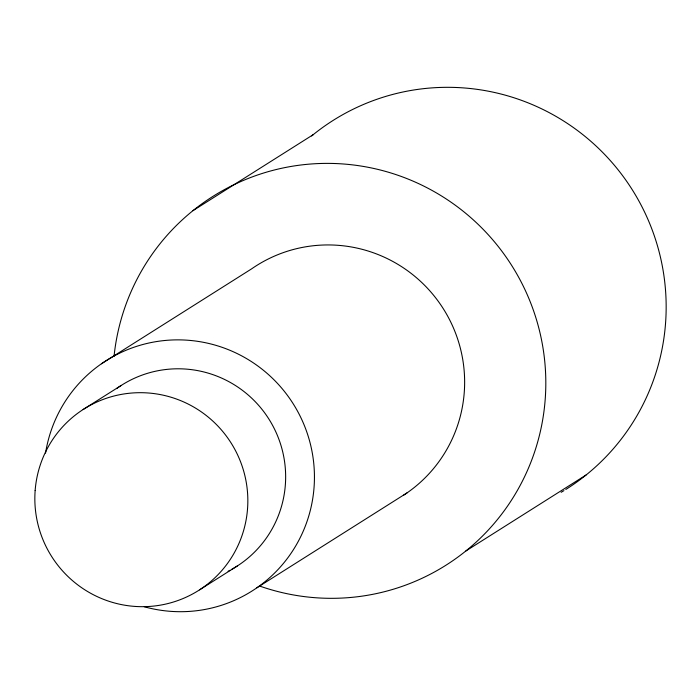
<?xml version="1.0" encoding="UTF-8"?>
<svg xmlns="http://www.w3.org/2000/svg" width="700" height="700" viewBox="0 0 700 700"><rect width="100%" height="100%" fill="white"/><g stroke="black" fill="none" stroke-linecap="round" stroke-linejoin="round"><path stroke-width="1.05" d="M192.938 210.674L313.285 134.61M101.439 363.773L251.632 268.844A136.334 134.864 57.7 0 1 441.297 305.646A136.334 134.864 57.7 0 1 403.541 495.241M83.125 409.517L120.942 385.621M199.553 589.846L237.37 565.95M256.874 587.799L407.067 492.87M465.771 551.04L586.119 474.968M563.946 490.621A218.138 215.784 57.7 0 1 561.137 492.31M311.614 135.966A218.138 215.784 57.7 0 1 624.741 178.579A218.138 215.784 57.7 0 1 565.801 489.466M114.056 356.256A218.138 215.784 57.7 0 1 367.57 167.186A218.138 215.784 57.7 0 1 539.009 437.019A218.138 215.784 57.7 0 1 260.164 586.224M45.553 453.119A136.334 134.864 57.7 0 1 204.977 342.624A136.334 134.864 57.7 0 1 310.993 507.57A136.334 134.864 57.7 0 1 144.314 606.769M230.002 570.29A107.328 106.164 57.7 0 1 228.104 571.279M116.532 388.631A107.328 106.164 57.7 0 1 268.625 418.635A107.328 106.164 57.7 0 1 231.884 569.258M35.149 490.499A107.328 106.164 57.7 0 0 187.416 596.601A107.328 106.164 57.7 0 0 201.451 411.959A107.328 106.164 57.7 0 0 35.149 490.499"/></g></svg>
